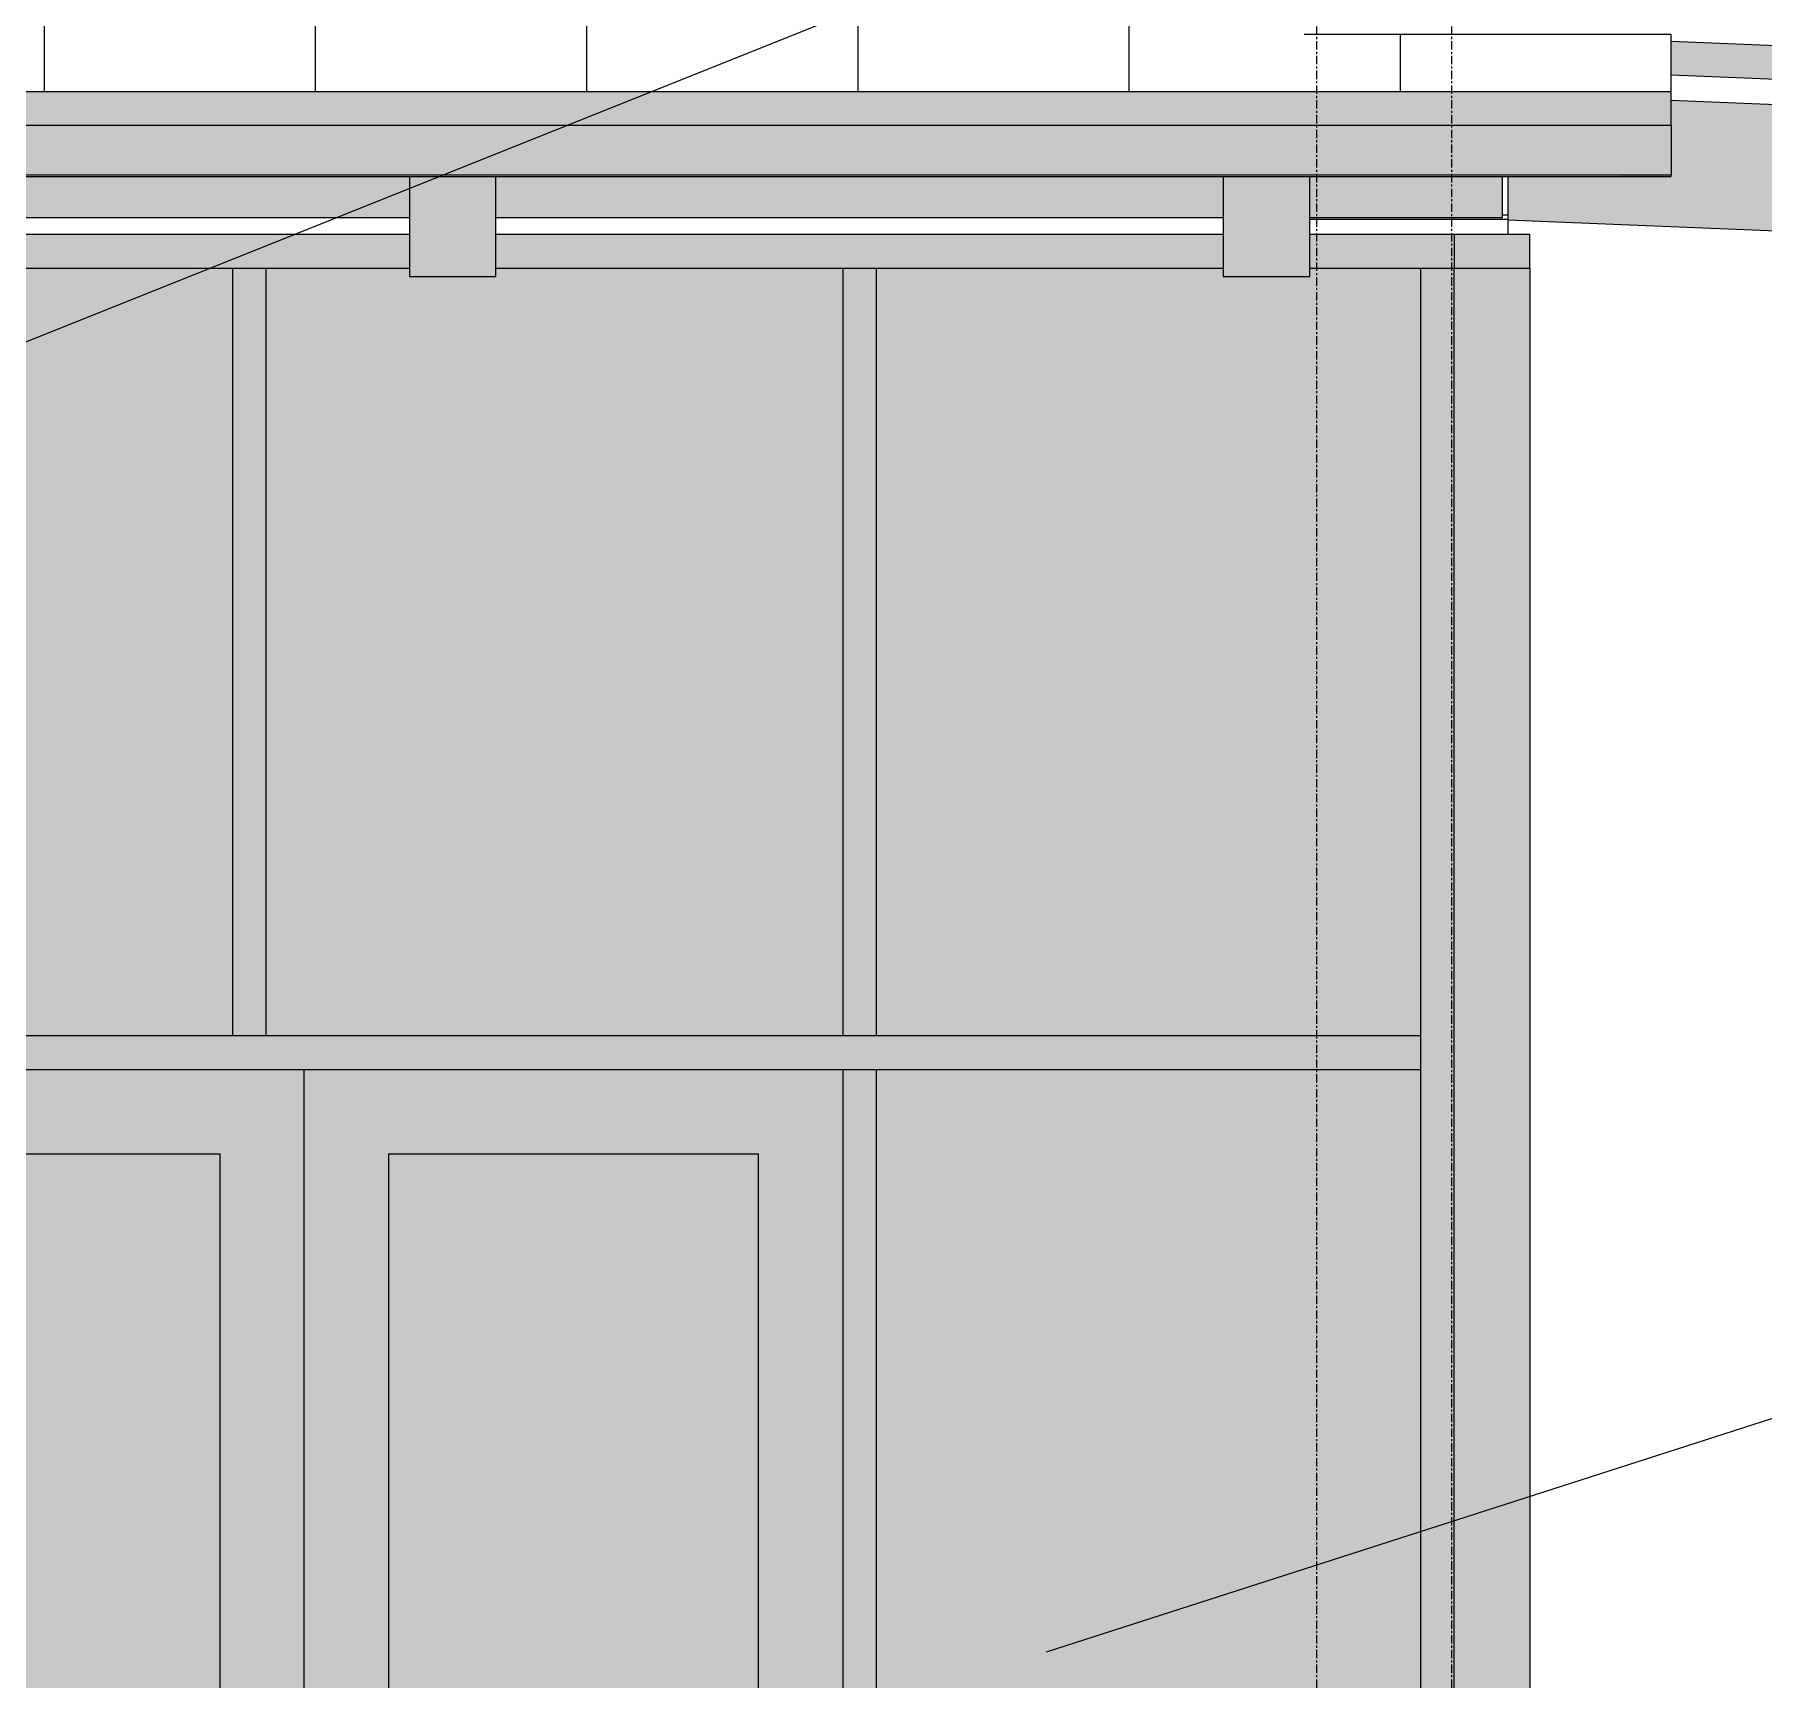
# Model space of a CAD drawing. Header units: inches. Extents: x 20273 to 40654, y -355 to 835.
# Drawn here: x 22711.3 to 22813.8, y 59.8 to 157.4 of the extents above; entities that cross this region are included whole.
import ezdxf

# ---------------------------------------------------------------- set-up
doc = ezdxf.new("R2010")
doc.units = ezdxf.units.IN
doc.header["$MEASUREMENT"] = 0
doc.linetypes.add('Grid Line 1_2_', pattern=[0.875, 0.5, -0.125, 0.125, -0.125])
for name, color, linetype, lineweight in [('A-ANNO-KEYN', 231, 'Continuous', 9), ('A-DOOR', 31, 'Continuous', 13), ('A-GLAZ-CURT', 52, 'Continuous', 13), ('A-GLAZ-CWMG', 51, 'Continuous', 13), ('A-ROOF', 132, 'Continuous', 13), ('A-ROOF-MCUT', 132, 'Continuous', 25), ('A-ROOF-OTLN', 132, 'Continuous', 9), ('A-ROOF-PATT', 132, 'Continuous', 13), ('A-WALL', 113, 'Continuous', 13), ('A-WALL-PATT', 111, 'Continuous', 13), ('I-WALL', 2, 'Continuous', 13), ('S-BEAM', 12, 'Continuous', 13), ('S-GRID', 1, 'Continuous', 9)]:
    doc.layers.add(name, color=color, linetype=linetype, lineweight=lineweight)

# ---------------------------------------------------------------- blocks, each defined once
blk = doc.blocks.new('Rectangular Mullion - Exterior 2_ x 4_5_-1142379-Elevation - West')
at = {"layer": 'A-GLAZ-CWMG'}
blk.add_hatch(color=256, dxfattribs=at).paths.add_polyline_path([(22795.43, 2), (22799.93, 2), (22799.93, 97), (22795.43, 97), (22795.43, 8.21)], flags=0)
for p, q in [((22795.43, 2), (22795.43, 97)), ((22799.93, 97), (22799.93, 2)), ((22799.93, 2), (22795.43, 2))]:
    blk.add_line(p, q, dxfattribs=at)
blk = doc.blocks.new('Rectangular Mullion - Exterior 2_ x 4_5_-1142380-Elevation - West')
at = {"layer": 'A-GLAZ-CWMG'}
blk.add_hatch(color=256, dxfattribs=at).paths.add_polyline_path([(22799.93, 97), (22799.93, 143.5), (22795.43, 143.5), (22795.43, 97)], flags=0)
for p, q in [((22795.43, 143.5), (22799.93, 143.5)), ((22795.43, 97), (22795.43, 143.5)), ((22799.93, 143.5), (22799.93, 97))]:
    blk.add_line(p, q, dxfattribs=at)
blk = doc.blocks.new('Rectangular Mullion - Exterior 2_ x 4_5_-1142387-Elevation - West')
at = {"layer": 'A-GLAZ-CWMG'}
blk.add_hatch(color=256, dxfattribs=at).paths.add_polyline_path([(22793.43, 2), (22795.43, 2), (22795.43, 97), (22793.43, 97), (22793.43, 8.21)], flags=0)
for p, q in [((22793.43, 97), (22793.43, 2)), ((22795.43, 2), (22795.43, 97)), ((22795.43, 2), (22793.43, 2))]:
    blk.add_line(p, q, dxfattribs=at)
blk = doc.blocks.new('Rectangular Mullion - Exterior 2_ x 4_5_-1142388-Elevation - West')
at = {"layer": 'A-GLAZ-CWMG'}
blk.add_hatch(color=256, dxfattribs=at).paths.add_polyline_path([(22795.43, 97), (22795.43, 143.5), (22793.43, 143.5), (22793.43, 97)], flags=0)
for p, q in [((22793.43, 143.5), (22795.43, 143.5)), ((22793.43, 143.5), (22793.43, 97)), ((22795.43, 97), (22795.43, 143.5))]:
    blk.add_line(p, q, dxfattribs=at)
blk = doc.blocks.new('Sliding Door - one-1327198-Elevation - West')
at = {"layer": 'A-DOOR'}
h = blk.add_hatch(color=256, dxfattribs=at)
h.paths.add_polyline_path([(22688.8, 0), (22727.24, 0), (22727.24, 96), (22688.8, 96), (22688.8, 2)], flags=0)
h.paths.add_polyline_path([(22693.8, 5), (22693.8, 91), (22722.24, 91), (22722.24, 5)], flags=0)
h = blk.add_hatch(color=256, dxfattribs=at)
h.paths.add_polyline_path([(22759.18, 0), (22759.18, 96), (22727.24, 96), (22727.24, 0)], flags=0)
h.paths.add_polyline_path([(22732.24, 5), (22732.24, 91), (22754.18, 91), (22754.18, 5)], flags=0)
for points in [[(22693.8, 5), (22722.24, 5), (22722.24, 91), (22693.8, 91), (22693.8, 33.44)], [(22732.24, 5), (22754.18, 5), (22754.18, 91), (22732.24, 91), (22732.24, 26.94)]]:
    blk.add_hatch(color=256, dxfattribs=at).paths.add_polyline_path(points, flags=0)
for p, q in [((22727.24, 0), (22727.24, 96)), ((22693.8, 5), (22693.8, 91)), ((22693.8, 91), (22722.24, 91)), ((22722.24, 91), (22722.24, 5)), ((22732.24, 91), (22732.24, 5)), ((22732.24, 91), (22754.18, 91)), ((22754.18, 5), (22754.18, 91)), ((22722.24, 5), (22693.8, 5)), ((22732.24, 5), (22754.18, 5))]:
    blk.add_line(p, q, dxfattribs=at)
blk = doc.blocks.new('System Panel - INSULATED LOW-E GLAZING _SEE ELEVATIONS FOR U-FACTOR_ SHGC_ _ LT_-1142349-Elevation - West')
at = {"layer": 'A-GLAZ-CURT'}
blk.add_hatch(color=256, dxfattribs=at).paths.add_polyline_path([(22614.43, 98), (22614.43, 143.5), (22593.87, 143.5), (22593.87, 143.01), (22588.74, 143.01), (22588.74, 143.5), (22580.24, 143.5), (22580.24, 98)], flags=0)
blk = doc.blocks.new('System Panel - INSULATED LOW-E GLAZING _SEE ELEVATIONS FOR U-FACTOR_ SHGC_ _ LT_-1142391-Elevation - West')
at = {"layer": 'A-GLAZ-CURT'}
blk.add_hatch(color=256, dxfattribs=at).paths.add_polyline_path([(22762.86, 2), (22793.43, 2), (22793.43, 96), (22761.18, 96), (22761.18, 2)], flags=0)
blk = doc.blocks.new('System Panel - INSULATED LOW-E GLAZING _SEE ELEVATIONS FOR U-FACTOR_ SHGC_ _ LT_-1142392-Elevation - West')
at = {"layer": 'A-GLAZ-CURT'}
blk.add_hatch(color=256, dxfattribs=at).paths.add_polyline_path([(22761.18, 98), (22793.43, 98), (22793.43, 143.5), (22786.87, 143.5), (22786.87, 143.01), (22781.74, 143.01), (22781.74, 143.5), (22761.18, 143.5), (22761.18, 115.62)], flags=0)
blk = doc.blocks.new('Rectangular Mullion - Exterior 2_ x 4_5_-V3-Elevation - West')
at = {"layer": 'A-GLAZ-CWMG'}
blk.add_hatch(color=256, dxfattribs=at).paths.add_polyline_path([(22704.76, 143.5), (22723.99, 143.5), (22723.99, 145.5), (22690.37, 145.5), (22690.37, 143.5)], flags=0)
for p, q in [((22723.99, 145.5), (22690.37, 145.5)), ((22690.37, 143.5), (22723.99, 143.5))]:
    blk.add_line(p, q, dxfattribs=at)
blk = doc.blocks.new('Rectangular Mullion - Exterior 2_ x 4_5_-1135276-Elevation - West')
at = {"layer": 'A-GLAZ-CWMG'}
h = blk.add_hatch(color=256, dxfattribs=at)
h.paths.add_polyline_path([(22593.87, 143.5), (22615.43, 143.5), (22615.43, 145.5), (22593.87, 145.5), (22593.87, 144.92)], flags=0)
h.paths.add_polyline_path([(22588.56, 143.5), (22588.74, 143.5), (22588.74, 145.5), (22579.24, 145.5), (22579.24, 143.5)], flags=0)
for p, q in [((22588.74, 145.5), (22579.24, 145.5)), ((22615.43, 145.5), (22593.87, 145.5)), ((22579.24, 143.5), (22588.74, 143.5)), ((22593.87, 143.5), (22615.43, 143.5))]:
    blk.add_line(p, q, dxfattribs=at)
blk = doc.blocks.new('Rectangular Mullion - Exterior 2_ x 4_5_-1135281-Elevation - West')
at = {"layer": 'A-GLAZ-CWMG'}
blk.add_hatch(color=256, dxfattribs=at).paths.add_polyline_path([(22646.66, 96), (22651.62, 96), (22651.62, 98), (22615.43, 98), (22615.43, 96)], flags=0)
for p, q in [((22651.62, 98), (22615.43, 98)), ((22615.43, 96), (22651.62, 96))]:
    blk.add_line(p, q, dxfattribs=at)
blk = doc.blocks.new('Rectangular Mullion - Exterior 2_ x 4_5_-1142343-Elevation - West')
at = {"layer": 'A-GLAZ-CWMG'}
blk.add_hatch(color=256, dxfattribs=at).paths.add_polyline_path([(22616.43, 2), (22616.43, 96), (22614.43, 96), (22614.43, 2)], flags=0)
for p, q in [((22614.43, 96), (22616.43, 96)), ((22614.43, 96), (22614.43, 2)), ((22616.43, 2), (22616.43, 96)), ((22616.43, 2), (22614.43, 2))]:
    blk.add_line(p, q, dxfattribs=at)
blk = doc.blocks.new('Rectangular Mullion - Exterior 2_ x 4_5_-1142344-Elevation - West')
at = {"layer": 'A-GLAZ-CWMG'}
blk.add_hatch(color=256, dxfattribs=at).paths.add_polyline_path([(22616.43, 98), (22616.43, 143.5), (22614.43, 143.5), (22614.43, 98)], flags=0)
for p, q in [((22614.43, 143.5), (22616.43, 143.5)), ((22614.43, 143.5), (22614.43, 98)), ((22616.43, 98), (22616.43, 143.5)), ((22616.43, 98), (22614.43, 98))]:
    blk.add_line(p, q, dxfattribs=at)
blk = doc.blocks.new('Rectangular Mullion - Exterior 2_ x 4_5_-1146371-Elevation - West')
at = {"layer": 'A-GLAZ-CWMG'}
blk.add_hatch(color=256, dxfattribs=at).paths.add_polyline_path([(22795.43, 143.5), (22799.93, 143.5), (22799.93, 145.5), (22795.43, 145.5), (22795.43, 144.92)], flags=0)
for p, q in [((22795.43, 145.5), (22795.43, 143.5)), ((22799.93, 145.5), (22795.43, 145.5)), ((22799.93, 143.5), (22799.93, 145.5)), ((22795.43, 143.5), (22799.93, 143.5))]:
    blk.add_line(p, q, dxfattribs=at)
blk = doc.blocks.new('Rectangular Mullion - Exterior 2_ x 4_5_-1135331-Elevation - West')
at = {"layer": 'A-GLAZ-CWMG'}
h = blk.add_hatch(color=256, dxfattribs=at)
h.paths.add_polyline_path([(22795.43, 143.5), (22795.43, 145.5), (22786.87, 145.5), (22786.87, 143.5)], flags=0)
h.paths.add_polyline_path([(22762.86, 143.5), (22781.74, 143.5), (22781.74, 145.5), (22760.18, 145.5), (22760.18, 143.5)], flags=0)
for p, q in [((22781.74, 145.5), (22760.18, 145.5)), ((22795.43, 145.5), (22786.87, 145.5)), ((22795.43, 145.5), (22795.43, 143.5)), ((22760.18, 143.5), (22781.74, 143.5)), ((22786.87, 143.5), (22795.43, 143.5))]:
    blk.add_line(p, q, dxfattribs=at)
blk = doc.blocks.new('Rectangular Mullion - Exterior 2_ x 4_5_-1135333-Elevation - West')
at = {"layer": 'A-GLAZ-CWMG'}
blk.add_hatch(color=256, dxfattribs=at).paths.add_polyline_path([(22793.43, 96), (22793.43, 98), (22760.18, 98), (22760.18, 96)], flags=0)
for p, q in [((22793.43, 98), (22760.18, 98)), ((22793.43, 98), (22793.43, 96)), ((22760.18, 96), (22793.43, 96))]:
    blk.add_line(p, q, dxfattribs=at)
blk = doc.blocks.new('Dimension Lumber - 5_5 x 7_5 Glulam-1777808-Elevation - West')
at = {"layer": 'S-BEAM'}
blk.add_hatch(color=256, dxfattribs=at).paths.add_polyline_path([(22786.87, 143.01), (22786.87, 148.94), (22781.74, 148.94), (22781.74, 143.01), (22782.23, 143.01)], flags=0)
for p, q in [((22781.74, 148.94), (22781.74, 143.01)), ((22786.87, 143.01), (22786.87, 148.94)), ((22781.74, 143.01), (22786.87, 143.01))]:
    blk.add_line(p, q, dxfattribs=at)
blk = doc.blocks.new('Dimension Lumber - 5_5 x 7_5 Glulam-1780657-Elevation - West')
at = {"layer": 'S-BEAM'}
blk.add_hatch(color=256, dxfattribs=at).paths.add_polyline_path([(22854.97, 144.01), (22855.28, 151.51), (22808.3, 153.46), (22808.3, 148.94), (22798.62, 148.94), (22798.62, 146.36), (22840.33, 144.62)], flags=0)
for p, q in [((22808.3, 153.46), (22855.28, 151.51)), ((22855.28, 151.51), (22854.97, 144.01)), ((22854.97, 144.01), (22798.62, 146.36))]:
    blk.add_line(p, q, dxfattribs=at)

msp = doc.modelspace()

# ---------------------------------------------------------------- hatches: boundary and pattern name
at = {"layer": 'A-ROOF', "lineweight": 5}
for points in [[(22861.62, 152.74), (22861.62, 154.75), (22808.3, 156.97), (22808.3, 154.97), (22840.33, 153.63)], [(22661.19, 151.96), (22808.3, 151.96), (22808.3, 153.97), (22519.05, 153.97), (22519.05, 151.96), (22656.34, 151.96)]]:
    msp.add_hatch(color=256, dxfattribs=at).paths.add_polyline_path(points, flags=0)
at = {"layer": 'A-ROOF-OTLN', "lineweight": 5}
msp.add_hatch(color=256, dxfattribs=at).paths.add_polyline_path([(22598.24, 149.01), (22808.3, 149.01), (22808.3, 151.96), (22519.05, 151.96), (22519.05, 149.01), (22588.56, 149.01)], flags=0)
at = {"layer": 'A-ROOF-OTLN'}
msp.add_hatch(color=256, dxfattribs=at).paths.add_polyline_path([(22808.3, 148.94), (22808.3, 149.01), (22801.6, 148.94)], flags=0)
at = {"layer": 'A-ROOF-PATT', "lineweight": 9}
h = msp.add_hatch(dxfattribs=at)
h.set_pattern_fill('FP_2', color=8, style=0, pattern_type=2)
h.set_pattern_definition([(90, (180.953, -760.156), (-16.082, 1e-15), [])])
h.paths.add_polyline_path([(22670.87, 153.97), (22808.3, 153.97), (22808.3, 157.35), (22786.55, 157.35), (22786.55, 158.5), (22617.8, 158.5), (22617.8, 157.5), (22613.05, 157.5), (22613.05, 158.5), (22545, 158.5), (22544.98, 157.66), (22543.92, 157.6), (22541.1, 157.66), (22541.1, 158.5), (22352, 158.5), (22351.98, 157.66), (22350.92, 157.6), (22348.1, 157.66), (22348.1, 158.5), (22342.74, 158.5), (22342.74, 187.44), (21121.8, 187.45), (21121.8, 187.6), (20889.05, 187.6), (20889.05, 157.87), (20878.55, 157.87), (20878.55, 154.73), (22519.05, 154.69), (22519.05, 153.97), (22666.03, 153.97)], flags=0)
at = {"layer": 'A-WALL-PATT', "lineweight": 9}
h = msp.add_hatch(dxfattribs=at)
h.set_pattern_fill('FP_1', color=8, style=0, pattern_type=2)
h.set_pattern_definition([(90, (22247.58, 677.25), (-193, -193), [48, -145]), (180, (22247.58, 677.25), (-2e-14, -193), [96.25, -96.75]), (270, (22151.33, 725.25), (-193, -193), [48, -145]), (180, (22247.58, 725.25), (-2e-14, -193), [96.25, -96.75]), (270, (22151.08, 725.25), (-193, -193), [48, -145]), (180, (22151.08, 725.25), (-2e-14, -193), [96.25, -96.75]), (90, (22054.83, 677.25), (-193, -193), [48, -145]), (180, (22151.08, 677.25), (-2e-14, -193), [96.25, -96.75]), (90, (22199.58, 725.5), (-193, -193), [48, -145]), (180, (22247.83, 725.5), (-2e-14, -193), [48.25, -144.75]), (180, (22247.83, 773.5), (-2e-14, -193), [48.25, -144.75]), (90, (22103.08, 725.5), (-193, -193), [48, -145]), (180, (22199.33, 725.5), (-2e-14, -193), [96.25, -96.75]), (270, (22199.33, 773.5), (-193, -193), [48, -145]), (180, (22199.33, 773.5), (-2e-14, -193), [96.25, -96.75]), (180, (22102.83, 725.5), (-2e-14, -193), [48, -145]), (270, (22102.83, 773.5), (-193, -193), [48, -145]), (180, (22102.83, 773.5), (-2e-14, -193), [48, -145]), (90, (22247.58, 773.75), (-193, -193), [48, -145]), (180, (22247.58, 773.75), (-2e-14, -193), [96.25, -96.75]), (270, (22151.33, 821.75), (-193, -193), [48, -145]), (180, (22247.58, 821.75), (-2e-14, -193), [96.25, -96.75]), (270, (22151.08, 821.75), (-193, -193), [48, -145]), (180, (22151.08, 821.75), (-2e-14, -193), [96.25, -96.75]), (270, (22054.83, 821.75), (-193, -193), [48, -145]), (180, (22151.08, 773.75), (-2e-14, -193), [96.25, -96.75]), (90, (22199.58, 822), (-193, -193), [48, -145]), (180, (22247.83, 822), (-2e-14, -193), [48.25, -144.75]), (180, (22247.83, 870), (-2e-14, -193), [48.25, -144.75]), (90, (22103.08, 822), (-193, -193), [48, -145]), (180, (22199.33, 822), (-2e-14, -193), [96.25, -96.75]), (270, (22199.33, 870), (-193, -193), [48, -145]), (180, (22199.33, 870), (-2e-14, -193), [96.25, -96.75]), (180, (22102.83, 822), (-2e-14, -193), [48, -145]), (270, (22102.83, 870), (-193, -193), [48, -145]), (180, (22102.83, 870), (-2e-14, -193), [48, -145])])
h.paths.add_polyline_path([(22791.91, 145.5), (22798.62, 145.5), (22798.62, 148.94), (22798.3, 148.94), (22798.3, 146.5), (22786.87, 146.5), (22786.87, 145.5)], flags=0)
at = {"layer": 'I-WALL'}
h = msp.add_hatch(color=256, dxfattribs=at)
h.paths.add_polyline_path([(21961.49, 146.5), (21961.49, 151.57), (21918.37, 151.51), (21918.37, 146.5), (21949.45, 146.5)], flags=0)
h.paths.add_polyline_path([(22798.3, 146.5), (22798.3, 148.94), (22786.87, 148.94), (22786.87, 146.5), (22791.91, 146.5)], flags=0)
h.paths.add_polyline_path([(21966.62, 146.5), (22009.74, 146.5), (22009.74, 151.57), (21966.62, 151.51)], flags=0)
h.paths.add_polyline_path([(22772.55, 146.5), (22781.74, 146.5), (22781.74, 148.94), (22738.62, 148.94), (22738.62, 146.5), (22762.86, 146.5)], flags=0)
h.paths.add_polyline_path([(21871.99, 146.5), (21913.24, 146.5), (21913.24, 151.57), (21870.12, 151.51), (21870.12, 146.5)], flags=0)
h.paths.add_polyline_path([(22014.87, 146.5), (22057.99, 146.5), (22057.99, 151.57), (22014.87, 151.51)], flags=0)
h.paths.add_polyline_path([(21864.99, 146.5), (21864.99, 151.57), (21821.87, 151.51), (21821.87, 146.5)], flags=0)
h.paths.add_polyline_path([(22724.13, 146.5), (22733.49, 146.5), (22733.49, 148.94), (22690.37, 148.94), (22690.37, 146.5), (22714.44, 146.5)], flags=0)
h.paths.add_polyline_path([(21794.52, 146.5), (21816.74, 146.5), (21816.74, 151.57), (21773.62, 151.51), (21773.62, 146.5)], flags=0)
h.paths.add_polyline_path([(22063.12, 146.5), (22106.24, 146.5), (22106.24, 151.57), (22063.12, 151.51)], flags=0)
h.paths.add_polyline_path([(22675.71, 146.5), (22685.24, 146.5), (22685.24, 148.94), (22642.12, 148.94), (22642.12, 146.5), (22666.03, 146.5)], flags=0)
h.paths.add_polyline_path([(21755.78, 146.5), (21768.49, 146.5), (21768.49, 151.57), (21725.37, 151.51), (21725.37, 146.5)], flags=0)
h.paths.add_polyline_path([(22636.98, 146.5), (22636.99, 146.5), (22636.98, 148.94), (22593.87, 148.94), (22593.87, 146.5), (22627.29, 146.5)], flags=0)
h.paths.add_polyline_path([(21717.05, 146.5), (21720.24, 146.5), (21720.24, 151.57), (21677.12, 151.51), (21677.12, 146.5), (21678.32, 146.5)], flags=0)
h.paths.add_polyline_path([(22111.37, 146.5), (22154.49, 146.5), (22154.49, 151.57), (22111.37, 151.51)], flags=0)
h.paths.add_polyline_path([(21658.95, 146.5), (21671.99, 146.5), (21671.99, 151.57), (21628.87, 151.51), (21628.87, 146.5), (21649.27, 146.5)], flags=0)
h.paths.add_polyline_path([(22588.56, 146.5), (22588.74, 146.5), (22588.74, 148.94), (22545.62, 148.94), (22545.62, 146.5), (22578.88, 146.5)], flags=0)
h.paths.add_polyline_path([(22159.62, 146.5), (22202.74, 146.5), (22202.74, 151.57), (22159.62, 151.51)], flags=0)
h.paths.add_polyline_path([(22540.14, 146.5), (22540.49, 146.5), (22540.49, 148.94), (22519.05, 149.01), (22519.05, 150.57), (22518.93, 150.63), (22518.93, 151.57), (22497.37, 151.51), (22497.37, 146.5), (22530.46, 146.5)], flags=0)
h.paths.add_polyline_path([(21620.22, 146.5), (21623.74, 146.5), (21623.74, 151.57), (21580.62, 151.51), (21580.62, 146.5), (21600.85, 146.5)], flags=0)
h.paths.add_polyline_path([(20899.99, 146.5), (20899.99, 151.57), (20890.55, 151.51), (20890.55, 146.5)], flags=0)
h.paths.add_polyline_path([(20905.12, 146.5), (20948.24, 146.5), (20948.24, 151.57), (20905.12, 151.51)], flags=0)
h.paths.add_polyline_path([(20953.37, 146.5), (20996.49, 146.5), (20996.49, 151.57), (20953.37, 151.51)], flags=0)
h.paths.add_polyline_path([(21001.62, 146.5), (21044.74, 146.5), (21044.74, 151.57), (21001.62, 151.51)], flags=0)
h.paths.add_polyline_path([(21049.87, 146.5), (21092.99, 146.5), (21092.99, 151.57), (21049.87, 151.51)], flags=0)
h.paths.add_polyline_path([(21098.12, 146.5), (21141.24, 146.5), (21141.24, 151.57), (21098.12, 151.51)], flags=0)
h.paths.add_polyline_path([(21146.37, 146.5), (21189.49, 146.5), (21189.49, 151.57), (21146.37, 151.51)], flags=0)
h.paths.add_polyline_path([(22491.73, 146.5), (22492.24, 146.5), (22492.24, 151.57), (22449.12, 151.51), (22449.12, 146.5)], flags=0)
h.paths.add_polyline_path([(21194.62, 146.5), (21237.74, 146.5), (21237.74, 151.57), (21194.62, 151.51)], flags=0)
h.paths.add_polyline_path([(22414.26, 146.5), (22443.99, 146.5), (22443.99, 151.57), (22400.87, 151.51), (22400.87, 146.5)], flags=0)
h.paths.add_polyline_path([(21242.87, 146.5), (21285.99, 146.5), (21285.99, 151.57), (21242.87, 151.51)], flags=0)
h.paths.add_polyline_path([(22375.52, 146.5), (22395.74, 146.5), (22395.74, 151.57), (22352.62, 151.51), (22352.62, 146.5), (22356.16, 146.5)], flags=0)
h.paths.add_polyline_path([(21291.12, 146.5), (21334.24, 146.5), (21334.24, 151.57), (21291.12, 151.51)], flags=0)
h.paths.add_polyline_path([(21339.37, 146.5), (21382.49, 146.5), (21382.49, 151.57), (21339.37, 151.51)], flags=0)
h.paths.add_polyline_path([(22336.79, 146.5), (22347.49, 146.5), (22347.49, 151.57), (22304.37, 151.51), (22304.37, 146.5), (22317.42, 146.5)], flags=0)
h.paths.add_polyline_path([(21387.62, 146.5), (21430.74, 146.5), (21430.74, 151.57), (21387.62, 151.51)], flags=0)
h.paths.add_polyline_path([(22298.06, 146.5), (22299.24, 146.5), (22299.24, 151.57), (22256.12, 151.51), (22256.12, 146.5), (22259.32, 146.5)], flags=0)
h.paths.add_polyline_path([(21435.87, 146.5), (21478.99, 146.5), (21478.99, 151.57), (21435.87, 151.51)], flags=0)
h.paths.add_polyline_path([(21484.12, 146.5), (21527.24, 146.5), (21527.24, 151.57), (21484.12, 151.51)], flags=0)
h.paths.add_polyline_path([(22239.96, 146.5), (22250.99, 146.5), (22250.99, 151.57), (22207.87, 151.51), (22207.87, 146.5), (22220.59, 146.5)], flags=0)
h.paths.add_polyline_path([(21532.37, 146.5), (21575.49, 146.5), (21575.49, 151.57), (21532.37, 151.51)], flags=0)

# ---------------------------------------------------------------- linework, layer by layer
at = {"layer": 'A-ANNO-KEYN', "color": 153}
for p, q in [((22471.92, 43.64), (22972.98, 244.02)), ((22771.27, 61.48), (22969.88, 125.36))]:
    msp.add_line(p, q, dxfattribs=at)
at = {"layer": 'A-ROOF'}
for p, q in [((22808.3, 157.35), (22786.55, 157.35)), ((22808.3, 151.96), (22808.3, 157.35)), ((22808.3, 156.97), (22885.62, 153.75)), ((22808.3, 154.97), (22885.62, 151.74)), ((22519.05, 153.97), (22808.3, 153.97))]:
    msp.add_line(p, q, dxfattribs=at)
at = {"layer": 'A-ROOF-MCUT'}
for p, q in [((22808.3, 149.01), (22519.05, 149.01)), ((22519.05, 148.94), (22808.3, 148.94)), ((22808.3, 148.94), (22808.3, 149.01))]:
    msp.add_line(p, q, dxfattribs=at)
at = {"layer": 'A-ROOF-OTLN'}
for q in [(22519.05, 151.96), (22808.3, 149.01)]:
    msp.add_line((22808.3, 151.96), q, dxfattribs=at)
at = {"layer": 'A-WALL'}
msp.add_line((22798.62, 148.94), (22798.62, 145.5), dxfattribs=at)
at = {"layer": 'I-WALL'}
for p, q in [((22798.3, 146.5), (22798.3, 148.94)), ((22690.37, 146.5), (22733.49, 146.5)), ((22738.62, 146.5), (22781.74, 146.5)), ((22786.87, 146.5), (22798.3, 146.5))]:
    msp.add_line(p, q, dxfattribs=at)
at = {"layer": 'S-GRID', "linetype": 'Grid Line 1_2_'}
for p, q in [((22787.3, -273.16), (22787.3, 738.66)), ((22787.3, -273.16), (22787.3, 738.66)), ((22795.3, -273.16), (22795.3, 738.66)), ((22795.3, -273.16), (22795.3, 738.66))]:
    msp.add_line(p, q, dxfattribs=at)

# ---------------------------------------------------------------- block references
at = {"layer": 'A-DOOR'}
msp.add_blockref('Sliding Door - one-1327198-Elevation - West', (0, 0), dxfattribs=at)
at = {"layer": 'A-GLAZ-CURT'}
for name, p in [('System Panel - INSULATED LOW-E GLAZING _SEE ELEVATIONS FOR U-FACTOR_ SHGC_ _ LT_-1142349-Elevation - West', (108.56, 0)), ('System Panel - INSULATED LOW-E GLAZING _SEE ELEVATIONS FOR U-FACTOR_ SHGC_ _ LT_-1142349-Elevation - West', (144.75, 0)), ('System Panel - INSULATED LOW-E GLAZING _SEE ELEVATIONS FOR U-FACTOR_ SHGC_ _ LT_-1142392-Elevation - West', (0, 0)), ('System Panel - INSULATED LOW-E GLAZING _SEE ELEVATIONS FOR U-FACTOR_ SHGC_ _ LT_-1142391-Elevation - West', (0, 0))]:
    msp.add_blockref(name, p, dxfattribs=at)
at = {"layer": 'A-GLAZ-CWMG'}
for name, p in [('Rectangular Mullion - Exterior 2_ x 4_5_-V3-Elevation - West', (0, 0)), ('Rectangular Mullion - Exterior 2_ x 4_5_-1135276-Elevation - West', (144.75, 0)), ('Rectangular Mullion - Exterior 2_ x 4_5_-1135331-Elevation - West', (0, 0)), ('Rectangular Mullion - Exterior 2_ x 4_5_-1146371-Elevation - West', (0, 0)), ('Rectangular Mullion - Exterior 2_ x 4_5_-1142344-Elevation - West', (108.56, 0)), ('Rectangular Mullion - Exterior 2_ x 4_5_-1142344-Elevation - West', (144.75, 0)), ('Rectangular Mullion - Exterior 2_ x 4_5_-1142388-Elevation - West', (0, 0)), ('Rectangular Mullion - Exterior 2_ x 4_5_-1142380-Elevation - West', (0, 0)), ('Rectangular Mullion - Exterior 2_ x 4_5_-1135281-Elevation - West', (72.38, 0)), ('Rectangular Mullion - Exterior 2_ x 4_5_-1135281-Elevation - West', (108.56, 0)), ('Rectangular Mullion - Exterior 2_ x 4_5_-1135333-Elevation - West', (0, 0)), ('Rectangular Mullion - Exterior 2_ x 4_5_-1142387-Elevation - West', (0, 0)), ('Rectangular Mullion - Exterior 2_ x 4_5_-1142379-Elevation - West', (0, 0)), ('Rectangular Mullion - Exterior 2_ x 4_5_-1142343-Elevation - West', (144.75, 0))]:
    msp.add_blockref(name, p, dxfattribs=at)
at = {"layer": 'S-BEAM'}
for name, p in [('Dimension Lumber - 5_5 x 7_5 Glulam-1780657-Elevation - West', (0, 0)), ('Dimension Lumber - 5_5 x 7_5 Glulam-1777808-Elevation - West', (-48.25, 0)), ('Dimension Lumber - 5_5 x 7_5 Glulam-1777808-Elevation - West', (0, 0))]:
    msp.add_blockref(name, p, dxfattribs=at)

doc.saveas('drawing.dxf')
